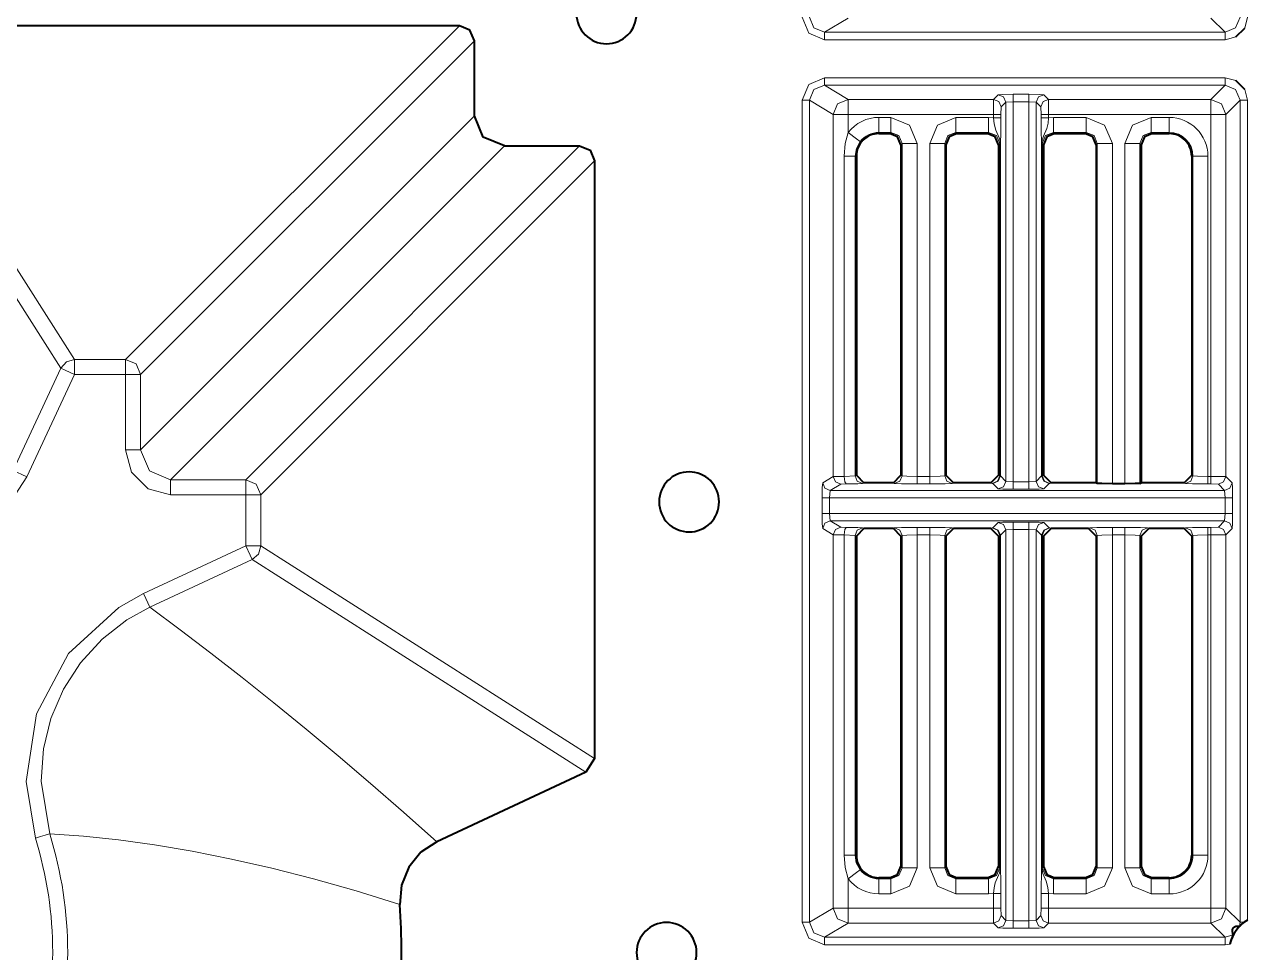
# Model space of a CAD drawing. Header units: millimetres. Extents: x 0 to 2941, y -405 to 1422.
# Drawn here: x 795.3 to 876.8, y 775.7 to 837.5 of the extents above; entities that cross this region are included whole.
import ezdxf

# ---------------------------------------------------------------- set-up
doc = ezdxf.new("R2010")
doc.units = ezdxf.units.MM
doc.layers.add('FINE', color=9, linetype='Continuous')
doc.layers.add('OUTLINE', color=7, linetype='Continuous')

msp = doc.modelspace()

# ---------------------------------------------------------------- linework, layer by layer
at = {"layer": 'FINE', "lineweight": 9}
for p, q in [((798.633, 815.165), (784.473, 837.391)), ((850.163, 837.897), (848.589, 836.954)), ((875.254, 836.954), (874.31, 837.897)), ((876.753, 837.953), (876.566, 837.226)), ((783.568, 836.815), (797.728, 814.589)), ((848.589, 836.954), (875.254, 836.954)), ((875.254, 836.454), (848.589, 836.454)), ((875.981, 836.642), (875.254, 836.454)), ((803.041, 814.167), (825.267, 836.393)), ((848.589, 833.927), (875.254, 833.927)), ((874.31, 832.484), (875.254, 833.427)), ((875.254, 833.927), (875.981, 833.739)), ((847.089, 777.702), (847.089, 832.428)), ((847.589, 832.428), (847.589, 777.702)), ((849.163, 831.484), (847.589, 832.428)), ((850.163, 832.484), (859.842, 832.484)), ((859.842, 832.484), (860.157, 832.799)), ((863.182, 832.799), (863.497, 832.484)), ((863.497, 832.484), (874.31, 832.484)), ((876.566, 833.155), (876.753, 832.428)), ((876.753, 832.428), (876.753, 777.848)), ((860.342, 831.984), (860.329, 831.484)), ((860.657, 832.299), (860.342, 831.984)), ((861.157, 832.325), (860.657, 832.299)), ((860.657, 832.299), (860.657, 807.058)), ((861.157, 807.032), (861.157, 832.325)), ((862.183, 832.325), (862.183, 807.032)), ((862.682, 807.058), (862.682, 832.299)), ((862.998, 831.984), (862.682, 832.299)), ((863.01, 831.484), (862.998, 831.984)), ((825.267, 831.388), (803.041, 809.162)), ((849.163, 807.373), (849.163, 831.484)), ((852.204, 831.288), (853.002, 831.288)), ((857.337, 831.288), (859.502, 831.288)), ((859.502, 831.288), (859.829, 831.258)), ((859.829, 831.258), (859.829, 831.484)), ((860.329, 831.484), (860.329, 831.258)), ((863.01, 831.258), (863.01, 831.484)), ((863.51, 831.484), (863.51, 831.258)), ((863.51, 831.258), (863.837, 831.288)), ((863.837, 831.288), (866.002, 831.288)), ((870.337, 831.288), (871.535, 831.288)), ((875.31, 831.484), (875.31, 807.373)), ((852.204, 830.29), (852.204, 830.208)), ((857.337, 830.29), (857.418, 830.208)), ((866.002, 830.29), (863.837, 830.29)), ((863.837, 830.29), (863.918, 830.208)), ((865.921, 830.208), (866.002, 830.29)), ((827.264, 829.391), (805.038, 807.165)), ((810.043, 807.165), (832.269, 829.391)), ((853.751, 829.541), (853.67, 829.459)), ((853.751, 807.423), (853.751, 829.541)), ((855.59, 807.386), (855.59, 829.541)), ((856.588, 829.541), (856.588, 807.423)), ((856.67, 829.459), (856.588, 829.541)), ((860.251, 829.541), (860.17, 829.459)), ((860.251, 807.423), (860.251, 829.541)), ((860.283, 807.415), (860.283, 829.541)), ((860.3, 829.541), (860.3, 807.415)), ((863.04, 807.415), (863.04, 829.541)), ((863.056, 829.541), (863.056, 807.415)), ((863.17, 829.459), (863.088, 829.541)), ((863.088, 829.541), (863.088, 807.423)), ((866.751, 829.541), (866.67, 829.459)), ((866.751, 806.924), (866.751, 829.541)), ((867.75, 829.541), (867.75, 806.899)), ((868.59, 806.899), (868.59, 829.541)), ((869.588, 829.541), (869.588, 806.924)), ((869.67, 829.459), (869.588, 829.541)), ((833.267, 828.393), (811.041, 806.167)), ((849.891, 807.385), (849.891, 828.708)), ((850.619, 828.708), (850.619, 807.421)), ((850.704, 828.708), (850.619, 828.708)), ((873.116, 828.708), (873.035, 828.708)), ((873.116, 807.423), (873.116, 828.708)), ((874.115, 828.708), (874.115, 807.386)), ((794.555, 807.785), (797.728, 814.589)), ((798.633, 815.165), (802.043, 815.165)), ((798.633, 814.167), (795.46, 807.363)), ((848.463, 806.953), (849.163, 807.373)), ((849.163, 807.373), (849.891, 807.385)), ((849.891, 807.385), (850.619, 807.421)), ((850.619, 807.421), (850.704, 807.464)), ((853.67, 807.464), (853.751, 807.423)), ((856.588, 807.423), (856.67, 807.464)), ((860.17, 807.464), (860.251, 807.423)), ((860.251, 807.423), (860.283, 807.415)), ((860.3, 807.415), (860.657, 807.058)), ((862.682, 807.058), (863.04, 807.415)), ((863.056, 807.415), (863.088, 807.423)), ((863.088, 807.423), (863.17, 807.464)), ((873.035, 807.464), (873.116, 807.423)), ((874.115, 807.386), (874.31, 807.386)), ((875.31, 807.373), (875.73, 806.953)), ((848.962, 806.453), (848.92, 805.953)), ((849.663, 806.873), (848.962, 806.453)), ((875.23, 806.453), (848.962, 806.453)), ((850.027, 806.885), (849.663, 806.873)), ((851.204, 806.964), (851.118, 806.921)), ((853.252, 806.923), (853.17, 806.964)), ((855.59, 806.886), (854.75, 806.886)), ((857.17, 806.964), (857.088, 806.923)), ((859.752, 806.923), (859.67, 806.964)), ((859.8, 806.915), (859.752, 806.923)), ((860.157, 806.558), (859.8, 806.915)), ((860.657, 807.058), (861.157, 807.032)), ((861.157, 807.032), (862.183, 807.032)), ((862.183, 806.533), (861.157, 806.533)), ((862.183, 807.032), (862.682, 807.058)), ((863.539, 806.915), (863.182, 806.558)), ((863.588, 806.923), (863.539, 806.915)), ((863.67, 806.964), (863.588, 806.923)), ((872.617, 806.923), (872.535, 806.964)), ((874.31, 806.886), (874.115, 806.886)), ((874.81, 806.873), (874.31, 806.886)), ((875.23, 806.453), (874.81, 806.873)), ((875.255, 805.953), (875.23, 806.453)), ((810.043, 806.167), (805.038, 806.167)), ((810.043, 802.757), (810.043, 806.167)), ((811.041, 806.167), (811.041, 802.757)), ((848.42, 804.927), (848.42, 805.953)), ((848.92, 805.953), (875.255, 805.953)), ((848.92, 805.953), (848.92, 804.927)), ((875.255, 804.927), (875.255, 805.953)), ((875.755, 805.953), (875.755, 804.927)), ((875.255, 804.927), (848.92, 804.927)), ((848.92, 804.927), (848.962, 804.428)), ((875.23, 804.428), (875.255, 804.927)), ((849.163, 803.508), (848.463, 803.928)), ((848.962, 804.428), (849.663, 804.007)), ((848.962, 804.428), (875.23, 804.428)), ((849.663, 804.007), (850.027, 803.996)), ((851.118, 803.96), (851.204, 803.917)), ((853.17, 803.917), (853.252, 803.958)), ((854.75, 803.995), (855.59, 803.995)), ((857.088, 803.958), (857.17, 803.917)), ((859.67, 803.917), (859.752, 803.958)), ((859.752, 803.958), (859.8, 803.966)), ((859.8, 803.966), (860.157, 804.323)), ((861.157, 804.348), (862.183, 804.348)), ((863.182, 804.323), (863.539, 803.966)), ((863.539, 803.966), (863.588, 803.958)), ((863.588, 803.958), (863.67, 803.917)), ((866.169, 803.917), (866.252, 803.958)), ((867.75, 803.995), (868.59, 803.995)), ((870.088, 803.958), (870.17, 803.917)), ((872.535, 803.917), (872.617, 803.958)), ((874.31, 803.995), (874.81, 804.008)), ((874.81, 804.008), (875.23, 804.428)), ((875.73, 803.928), (875.31, 803.508)), ((849.163, 778.647), (849.163, 803.508)), ((850.619, 803.46), (849.891, 803.496)), ((853.751, 803.458), (853.67, 803.417)), ((853.751, 781.34), (853.751, 803.458)), ((854.75, 803.495), (854.75, 781.34)), ((856.67, 803.417), (856.588, 803.458)), ((856.588, 803.458), (856.588, 781.34)), ((860.283, 803.466), (860.251, 803.458)), ((860.283, 781.34), (860.283, 803.466)), ((860.657, 803.823), (860.3, 803.466)), ((860.3, 803.466), (860.3, 781.34)), ((860.657, 803.823), (860.657, 777.831)), ((862.183, 803.849), (861.157, 803.849)), ((862.183, 803.849), (862.183, 777.806)), ((862.682, 803.823), (862.183, 803.849)), ((862.682, 777.831), (862.682, 803.823)), ((863.056, 803.466), (863.056, 781.34)), ((863.088, 803.458), (863.056, 803.466)), ((867.75, 803.495), (867.75, 781.34)), ((868.59, 803.495), (867.75, 803.495)), ((868.59, 781.34), (868.59, 803.495)), ((869.67, 803.417), (869.588, 803.458)), ((869.588, 803.458), (869.588, 781.34)), ((873.116, 803.458), (873.035, 803.417)), ((873.116, 782.172), (873.116, 803.458)), ((874.115, 803.495), (874.115, 782.172)), ((874.31, 803.495), (874.115, 803.495)), ((875.31, 803.508), (875.31, 778.647)), ((803.239, 799.584), (810.043, 802.757)), ((811.041, 802.757), (833.267, 788.597)), ((810.465, 801.852), (803.661, 798.679)), ((832.691, 787.692), (810.465, 801.852)), ((873.035, 782.172), (873.116, 782.172)), ((853.67, 781.421), (853.751, 781.34)), ((856.588, 781.34), (856.67, 781.421)), ((860.17, 781.421), (860.251, 781.34)), ((866.67, 781.421), (866.751, 781.34)), ((869.588, 781.34), (869.67, 781.421)), ((850.163, 780.595), (850.163, 778.647)), ((852.204, 780.672), (852.204, 780.591)), ((852.204, 780.591), (853.002, 780.591)), ((853.002, 780.591), (852.921, 780.672)), ((857.418, 780.672), (857.337, 780.591)), ((857.337, 780.591), (859.502, 780.591)), ((859.502, 780.591), (859.421, 780.672)), ((863.918, 780.672), (863.837, 780.591)), ((863.837, 780.591), (866.002, 780.591)), ((866.002, 780.591), (865.921, 780.672)), ((870.419, 780.672), (870.337, 780.591)), ((870.337, 780.591), (871.535, 780.591)), ((871.535, 780.591), (871.535, 780.672)), ((853.002, 779.592), (852.204, 779.592)), ((859.502, 779.592), (857.337, 779.592)), ((859.829, 779.623), (859.502, 779.592)), ((859.829, 778.647), (859.829, 779.623)), ((860.329, 779.623), (860.329, 778.647)), ((863.01, 778.647), (863.01, 779.623)), ((863.837, 779.592), (863.51, 779.623)), ((866.002, 779.592), (863.837, 779.592)), ((871.535, 779.592), (870.337, 779.592)), ((847.589, 777.702), (849.163, 778.647)), ((850.163, 778.647), (859.829, 778.647)), ((860.329, 778.647), (860.342, 778.147)), ((862.998, 778.147), (863.01, 778.647)), ((860.342, 778.147), (860.657, 777.831)), ((860.657, 777.831), (861.157, 777.806)), ((862.183, 777.806), (862.682, 777.831)), ((862.682, 777.831), (862.998, 778.147)), ((861.157, 777.806), (862.183, 777.806)), ((862.183, 777.306), (861.157, 777.306)), ((863.497, 777.647), (863.182, 777.332)), ((874.31, 777.647), (863.497, 777.647)), ((875.254, 776.703), (874.31, 777.647)), ((876.221, 777.448), (876.254, 777.703)), ((875.254, 776.203), (848.589, 776.203)), ((875.254, 776.703), (875.793, 776.861)), ((875.577, 776.239), (875.254, 776.203))]:
    msp.add_line(p, q, dxfattribs=at)
for points in [[(824.269, 837.391), (802.043, 815.165), (802.748, 814.872), (803.041, 814.167), (803.041, 809.162)], [(848.589, 836.454), (847.529, 836.892), (847.089, 837.952)], [(847.589, 837.952), (847.882, 837.246), (848.589, 836.954)], [(875.254, 836.954), (875.961, 837.246), (876.254, 837.953)], [(848.589, 836.454), (848.589, 836.802), (848.589, 836.954)], [(875.254, 836.954), (875.254, 836.802), (875.254, 836.454)], [(847.089, 832.428), (847.529, 833.488), (848.589, 833.927)], [(848.589, 833.427), (847.882, 833.135), (847.589, 832.428)], [(848.589, 833.927), (848.589, 833.578), (848.589, 833.427)], [(875.254, 833.427), (848.589, 833.427), (850.163, 832.484)], [(875.254, 833.927), (875.254, 833.578), (875.254, 833.427)], [(876.254, 832.428), (875.961, 833.135), (875.254, 833.427)], [(847.089, 832.428), (847.435, 832.428), (847.589, 832.428)], [(849.163, 831.484), (849.457, 832.19), (850.163, 832.484)], [(850.163, 832.484), (850.163, 832.182), (850.163, 831.484)], [(859.829, 831.484), (859.833, 832.182), (859.842, 832.484)], [(859.842, 832.484), (860.195, 832.337), (860.342, 831.984)], [(860.157, 832.799), (860.459, 832.817), (861.157, 832.824), (862.183, 832.824)], [(860.157, 832.799), (860.51, 832.653), (860.657, 832.299)], [(861.157, 832.824), (861.157, 832.674), (861.157, 832.325)], [(862.183, 832.824), (862.183, 832.674), (862.183, 832.325)], [(862.183, 832.824), (862.88, 832.817), (863.182, 832.799)], [(863.182, 832.799), (862.829, 832.653), (862.682, 832.299)], [(863.497, 832.484), (863.144, 832.337), (862.998, 831.984)], [(863.497, 832.484), (863.506, 832.182), (863.51, 831.484)], [(874.31, 832.484), (875.017, 832.191), (875.31, 831.484)], [(874.31, 832.484), (874.31, 832.182), (874.31, 831.484)], [(875.31, 778.647), (876.254, 777.703), (876.254, 832.428), (875.31, 831.484)], [(876.254, 832.428), (876.404, 832.428), (876.753, 832.428)], [(862.682, 832.299), (862.183, 832.325), (861.157, 832.325)], [(850.163, 831.484), (849.471, 831.484), (849.163, 831.484)], [(859.829, 831.484), (850.163, 831.484), (850.163, 830.286)], [(852.204, 831.288), (852.204, 830.6), (852.204, 830.29)], [(853.002, 831.288), (853.002, 830.6), (853.002, 830.29)], [(853.002, 831.288), (854.238, 830.777), (854.75, 829.541)], [(855.59, 829.541), (856.101, 830.777), (857.337, 831.288)], [(857.337, 831.288), (857.337, 830.6), (857.337, 830.29)], [(859.502, 831.288), (859.502, 830.6), (859.502, 830.29)], [(859.829, 831.484), (860.178, 831.484), (860.329, 831.484)], [(859.829, 831.258), (860.178, 831.258), (860.329, 831.258)], [(860.251, 829.541), (860.262, 829.541), (860.283, 829.541), (860.281, 829.611), (860.272, 829.698), (860.212, 829.937), (859.99, 830.438), (859.879, 830.851), (859.829, 831.258)], [(860.329, 831.258), (860.326, 830.666), (860.317, 830.118), (860.304, 829.71), (860.3, 829.602), (860.3, 829.568), (860.3, 829.541)], [(863.51, 831.484), (863.161, 831.484), (863.01, 831.484)], [(863.51, 831.258), (863.161, 831.258), (863.01, 831.258)], [(863.04, 829.541), (863.04, 829.553), (863.039, 829.581), (863.038, 829.64), (863.036, 829.689), (863.034, 829.763), (863.02, 830.257), (863.013, 830.728), (863.01, 831.258)], [(863.51, 831.258), (863.467, 830.894), (863.389, 830.551), (863.165, 830.033), (863.113, 829.896), (863.084, 829.789), (863.061, 829.644), (863.057, 829.573), (863.056, 829.541)], [(874.31, 807.386), (874.31, 831.484), (863.51, 831.484)], [(863.837, 830.29), (863.837, 830.6), (863.837, 831.288)], [(866.002, 830.29), (866.002, 830.6), (866.002, 831.288)], [(866.002, 831.288), (867.238, 830.777), (867.75, 829.541)], [(868.59, 829.541), (869.101, 830.777), (870.337, 831.288)], [(870.337, 830.29), (870.337, 830.6), (870.337, 831.288)], [(871.535, 830.29), (871.535, 830.6), (871.535, 831.288)], [(875.31, 831.484), (875.008, 831.484), (874.31, 831.484)], [(849.891, 828.708), (849.962, 829.545), (850.163, 830.286)], [(850.163, 830.286), (850.707, 829.865), (850.953, 829.675)], [(852.921, 830.208), (853.002, 830.29), (852.204, 830.29)], [(853.751, 829.541), (853.533, 830.072), (853.002, 830.29)], [(857.337, 830.29), (856.806, 830.072), (856.588, 829.541)], [(859.421, 830.208), (859.502, 830.29), (857.337, 830.29)], [(860.251, 829.541), (860.033, 830.072), (859.502, 830.29)], [(863.837, 830.29), (863.306, 830.072), (863.088, 829.541)], [(866.751, 829.541), (866.533, 830.072), (866.002, 830.29)], [(870.337, 830.29), (869.806, 830.072), (869.588, 829.541)], [(871.535, 830.208), (871.535, 830.29), (870.337, 830.29), (870.419, 830.208)], [(850.953, 829.675), (850.706, 829.221), (850.619, 828.708)], [(854.75, 829.541), (854.061, 829.541), (853.751, 829.541)], [(854.75, 829.541), (854.75, 807.386), (855.59, 807.386)], [(855.59, 829.541), (856.278, 829.541), (856.588, 829.541)], [(860.283, 829.541), (860.295, 829.541), (860.3, 829.541)], [(863.056, 829.541), (863.044, 829.541), (863.04, 829.541)], [(863.056, 829.541), (863.077, 829.541), (863.088, 829.541)], [(866.751, 829.541), (867.061, 829.541), (867.75, 829.541)], [(869.588, 829.541), (869.278, 829.541), (868.59, 829.541)], [(850.619, 828.708), (850.401, 828.708), (849.891, 828.708)], [(873.116, 828.708), (873.426, 828.708), (874.115, 828.708)], [(797.728, 814.589), (798.097, 815.008), (798.633, 815.165)], [(798.633, 814.167), (798.011, 814.457), (797.728, 814.589)], [(798.633, 814.167), (798.633, 814.853), (798.633, 815.165)], [(802.043, 814.167), (802.043, 814.853), (802.043, 815.165)], [(802.043, 809.162), (802.043, 814.167), (798.633, 814.167)], [(803.041, 814.167), (802.729, 814.167), (802.043, 814.167)], [(805.038, 806.167), (803.54, 806.567), (802.444, 807.663), (802.043, 809.162)], [(803.041, 809.162), (802.729, 809.162), (802.043, 809.162)], [(803.041, 809.162), (803.624, 807.748), (805.038, 807.165)], [(795.46, 807.363), (793.363, 804.151), (791.744, 802.59), (789.832, 801.287), (787.788, 800.351), (785.554, 799.754), (783.316, 799.547), (781.01, 799.724), (779.174, 800.157)], [(795.46, 807.363), (795.125, 807.519), (794.838, 807.653), (794.638, 807.746), (794.555, 807.785)], [(805.038, 807.165), (805.038, 806.853), (805.038, 806.167)], [(805.038, 807.165), (810.043, 807.165), (810.748, 806.872), (811.041, 806.167)], [(810.043, 807.165), (810.043, 806.853), (810.043, 806.167)], [(849.163, 807.373), (849.31, 807.02), (849.663, 806.873)], [(849.891, 807.385), (849.932, 807.036), (850.027, 806.885)], [(850.619, 807.421), (850.765, 807.068), (851.118, 806.921)], [(853.252, 806.923), (853.604, 807.07), (853.751, 807.423)], [(853.751, 807.423), (854.061, 807.397), (854.75, 807.386)], [(854.75, 806.886), (854.75, 807.037), (854.75, 807.386)], [(855.59, 807.386), (856.278, 807.397), (856.588, 807.423)], [(855.59, 806.886), (855.59, 807.037), (855.59, 807.386)], [(857.088, 806.923), (856.735, 807.07), (856.588, 807.423)], [(859.752, 806.923), (860.104, 807.07), (860.251, 807.423)], [(859.8, 806.915), (860.153, 807.062), (860.3, 807.415)], [(859.8, 806.915), (860.14, 807.063), (860.283, 807.415)], [(860.283, 807.415), (860.295, 807.415), (860.3, 807.415)], [(863.539, 806.915), (863.186, 807.062), (863.04, 807.415)], [(863.04, 807.415), (863.044, 807.415), (863.056, 807.415)], [(863.539, 806.915), (863.199, 807.063), (863.056, 807.415)], [(863.588, 806.923), (863.235, 807.07), (863.088, 807.423)], [(873.116, 807.423), (872.969, 807.07), (872.617, 806.923)], [(873.116, 807.423), (873.426, 807.397), (874.115, 807.386)], [(874.115, 807.386), (874.115, 807.037), (874.115, 806.886)], [(874.31, 807.386), (874.31, 807.037), (874.31, 806.886)], [(874.31, 807.386), (875.008, 807.382), (875.31, 807.373)], [(875.31, 807.373), (875.163, 807.02), (874.81, 806.873)], [(848.42, 805.953), (848.433, 806.651), (848.463, 806.953)], [(848.463, 806.953), (848.609, 806.6), (848.962, 806.453)], [(851.118, 806.921), (850.792, 806.899), (850.027, 806.885)], [(854.75, 806.886), (853.717, 806.897), (853.252, 806.923)], [(857.088, 806.923), (856.622, 806.897), (855.59, 806.886)], [(860.157, 806.558), (860.51, 806.704), (860.657, 807.058)], [(861.157, 806.533), (860.459, 806.54), (860.157, 806.558)], [(861.157, 806.533), (861.157, 806.683), (861.157, 807.032)], [(862.183, 806.533), (862.183, 806.683), (862.183, 807.032)], [(863.182, 806.558), (862.88, 806.54), (862.183, 806.533)], [(863.182, 806.558), (862.829, 806.704), (862.682, 807.058)], [(874.115, 806.886), (873.082, 806.897), (872.617, 806.923)], [(875.73, 806.953), (875.583, 806.6), (875.23, 806.453)], [(875.73, 806.953), (875.748, 806.651), (875.755, 805.953)], [(811.041, 806.167), (810.729, 806.167), (810.043, 806.167)], [(848.42, 805.953), (848.574, 805.953), (848.92, 805.953)], [(875.755, 805.953), (875.604, 805.953), (875.255, 805.953)], [(848.42, 804.927), (848.574, 804.927), (848.92, 804.927)], [(848.463, 803.928), (848.433, 804.23), (848.42, 804.927)], [(875.755, 804.927), (875.604, 804.927), (875.255, 804.927)], [(875.755, 804.927), (875.748, 804.23), (875.73, 803.928)], [(848.463, 803.928), (848.609, 804.281), (848.962, 804.428)], [(849.163, 803.508), (849.31, 803.861), (849.663, 804.007)], [(849.891, 803.496), (849.932, 803.845), (850.027, 803.996)], [(850.027, 803.996), (850.792, 803.982), (851.118, 803.96)], [(850.619, 803.46), (850.765, 803.813), (851.118, 803.96)], [(853.252, 803.958), (853.717, 803.984), (854.75, 803.995)], [(853.252, 803.958), (853.604, 803.811), (853.751, 803.458)], [(854.75, 803.995), (854.75, 803.844), (854.75, 803.495)], [(855.59, 803.995), (855.59, 803.844), (855.59, 803.495)], [(855.59, 803.995), (856.622, 803.984), (857.088, 803.958)], [(856.588, 803.458), (856.735, 803.811), (857.088, 803.958)], [(860.251, 803.458), (860.104, 803.811), (859.752, 803.958)], [(860.3, 803.466), (860.153, 803.819), (859.8, 803.966)], [(860.283, 803.466), (860.14, 803.818), (859.8, 803.966)], [(860.157, 804.323), (860.459, 804.341), (861.157, 804.348)], [(860.657, 803.823), (860.51, 804.176), (860.157, 804.323)], [(861.157, 803.849), (861.157, 804.198), (861.157, 804.348)], [(862.183, 803.849), (862.183, 804.198), (862.183, 804.348)], [(862.183, 804.348), (862.88, 804.341), (863.182, 804.323)], [(862.682, 803.823), (862.829, 804.176), (863.182, 804.323)], [(863.04, 803.466), (863.186, 803.819), (863.539, 803.966)], [(863.056, 803.466), (863.199, 803.818), (863.539, 803.966)], [(863.088, 803.458), (863.235, 803.811), (863.588, 803.958)], [(866.252, 803.958), (866.717, 803.984), (867.75, 803.995)], [(866.252, 803.958), (866.605, 803.811), (866.751, 803.458)], [(867.75, 803.995), (867.75, 803.844), (867.75, 803.495)], [(868.59, 803.995), (868.59, 803.844), (868.59, 803.495)], [(868.59, 803.995), (869.622, 803.984), (870.088, 803.958)], [(870.088, 803.958), (869.735, 803.811), (869.588, 803.458)], [(872.617, 803.958), (873.082, 803.984), (874.115, 803.995), (874.31, 803.995)], [(872.617, 803.958), (872.969, 803.811), (873.116, 803.458)], [(874.115, 803.995), (874.115, 803.844), (874.115, 803.495)], [(874.31, 803.495), (874.31, 803.844), (874.31, 803.995)], [(875.31, 803.508), (875.163, 803.861), (874.81, 804.008)], [(875.73, 803.928), (875.583, 804.281), (875.23, 804.428)], [(849.891, 782.172), (849.891, 803.496), (849.163, 803.508)], [(850.704, 803.417), (850.619, 803.46), (850.619, 782.172), (850.704, 782.172)], [(854.75, 803.495), (854.061, 803.484), (853.751, 803.458)], [(855.59, 781.34), (855.59, 803.495), (854.75, 803.495)], [(856.588, 803.458), (856.278, 803.484), (855.59, 803.495)], [(860.251, 781.34), (860.251, 803.458), (860.17, 803.417)], [(860.3, 803.466), (860.295, 803.466), (860.283, 803.466)], [(861.157, 777.806), (861.157, 803.849), (860.657, 803.823)], [(863.04, 781.34), (863.04, 803.466), (862.682, 803.823)], [(863.056, 803.466), (863.044, 803.466), (863.04, 803.466)], [(863.17, 803.417), (863.088, 803.458), (863.088, 781.34), (863.17, 781.421)], [(863.51, 779.623), (863.51, 778.647), (874.31, 778.647), (874.31, 803.495)], [(866.751, 781.34), (866.751, 803.458), (866.67, 803.417)], [(867.75, 803.495), (867.061, 803.484), (866.751, 803.458)], [(869.588, 803.458), (869.278, 803.484), (868.59, 803.495)], [(874.115, 803.495), (873.426, 803.484), (873.116, 803.458)], [(875.31, 803.508), (875.008, 803.499), (874.31, 803.495)], [(810.465, 801.852), (810.333, 802.134), (810.043, 802.757)], [(811.041, 802.757), (810.729, 802.757), (810.043, 802.757)], [(811.041, 802.757), (810.884, 802.221), (810.465, 801.852)], [(796.033, 783.297), (795.425, 787.085), (796.112, 791.58), (798.247, 795.591), (801.589, 798.669), (803.239, 799.584)], [(803.661, 798.679), (803.622, 798.762), (803.529, 798.962), (803.395, 799.249), (803.239, 799.584)], [(803.661, 798.679), (802.132, 797.832), (800.486, 796.558), (799.036, 794.981), (797.905, 793.234), (797.059, 791.265), (796.569, 789.241), (796.422, 787.102), (796.987, 783.594)], [(803.661, 798.679), (805.678, 797.184), (807.726, 795.625), (809.806, 794.002), (811.917, 792.316), (814.059, 790.565), (816.193, 788.784), (818.358, 786.941), (820.553, 785.036), (822.777, 783.069)], [(796.987, 783.594), (796.899, 783.567), (796.689, 783.501), (796.386, 783.407), (796.033, 783.297)], [(820.308, 778.897), (817.396, 779.796), (814.554, 780.598), (811.783, 781.305), (809.087, 781.917), (806.468, 782.435), (803.974, 782.853), (801.561, 783.184), (799.231, 783.43), (796.987, 783.594)], [(850.619, 782.172), (850.401, 782.172), (849.891, 782.172)], [(850.163, 780.595), (849.959, 781.352), (849.891, 782.172)], [(874.115, 782.172), (873.426, 782.172), (873.116, 782.172)], [(850.953, 781.205), (850.707, 781.016), (850.163, 780.595)], [(853.002, 780.591), (853.533, 780.809), (853.751, 781.34)], [(854.75, 781.34), (854.238, 780.104), (853.002, 779.592)], [(854.75, 781.34), (854.061, 781.34), (853.751, 781.34)], [(855.59, 781.34), (856.278, 781.34), (856.588, 781.34)], [(857.337, 779.592), (856.101, 780.104), (855.59, 781.34)], [(856.588, 781.34), (856.806, 780.809), (857.337, 780.591)], [(859.502, 780.591), (860.033, 780.809), (860.251, 781.34)], [(859.829, 779.623), (859.872, 779.987), (859.95, 780.33), (860.175, 780.848), (860.226, 780.985), (860.255, 781.092), (860.278, 781.237), (860.283, 781.307), (860.283, 781.34)], [(860.251, 781.34), (860.262, 781.34), (860.283, 781.34)], [(860.283, 781.34), (860.295, 781.34), (860.3, 781.34)], [(860.3, 781.34), (860.3, 781.327), (860.3, 781.3), (860.301, 781.241), (860.303, 781.192), (860.305, 781.118), (860.32, 780.624), (860.326, 780.153), (860.329, 779.623)], [(863.01, 779.623), (863.013, 780.215), (863.023, 780.763), (863.036, 781.171), (863.039, 781.279), (863.039, 781.313), (863.04, 781.34)], [(863.056, 781.34), (863.044, 781.34), (863.04, 781.34)], [(863.056, 781.34), (863.077, 781.34), (863.088, 781.34)], [(863.056, 781.34), (863.058, 781.269), (863.067, 781.183), (863.127, 780.943), (863.349, 780.444), (863.46, 780.03), (863.51, 779.623)], [(863.088, 781.34), (863.306, 780.809), (863.837, 780.591)], [(866.002, 780.591), (866.533, 780.809), (866.751, 781.34)], [(867.75, 781.34), (867.238, 780.104), (866.002, 779.592)], [(866.751, 781.34), (867.061, 781.34), (867.75, 781.34)], [(868.59, 781.34), (869.278, 781.34), (869.588, 781.34)], [(870.337, 779.592), (869.101, 780.104), (868.59, 781.34)], [(869.588, 781.34), (869.806, 780.809), (870.337, 780.591)], [(852.204, 780.591), (852.204, 780.281), (852.204, 779.592)], [(853.002, 780.591), (853.002, 780.281), (853.002, 779.592)], [(857.337, 780.591), (857.337, 780.281), (857.337, 779.592)], [(859.502, 780.591), (859.502, 780.281), (859.502, 779.592)], [(863.837, 779.592), (863.837, 780.281), (863.837, 780.591)], [(866.002, 779.592), (866.002, 780.281), (866.002, 780.591)], [(870.337, 779.592), (870.337, 780.281), (870.337, 780.591)], [(871.535, 779.592), (871.535, 780.281), (871.535, 780.591)], [(859.829, 779.623), (860.178, 779.623), (860.329, 779.623)], [(863.51, 779.623), (863.161, 779.623), (863.01, 779.623)], [(850.163, 777.647), (849.457, 777.94), (849.163, 778.647)], [(850.163, 778.647), (849.471, 778.647), (849.163, 778.647)], [(850.163, 778.647), (850.163, 777.949), (850.163, 777.647)], [(859.829, 778.647), (860.178, 778.647), (860.329, 778.647)], [(859.842, 777.647), (859.833, 777.949), (859.829, 778.647)], [(863.51, 778.647), (863.161, 778.647), (863.01, 778.647)], [(863.51, 778.647), (863.506, 777.949), (863.497, 777.647)], [(875.31, 778.647), (875.017, 777.94), (874.31, 777.647)], [(874.31, 778.647), (874.31, 777.949), (874.31, 777.647)], [(875.31, 778.647), (875.008, 778.647), (874.31, 778.647)], [(859.842, 777.647), (860.195, 777.793), (860.342, 778.147)], [(860.157, 777.332), (860.51, 777.478), (860.657, 777.831)], [(863.182, 777.332), (862.829, 777.478), (862.682, 777.831)], [(863.497, 777.647), (863.144, 777.793), (862.998, 778.147)], [(847.089, 777.702), (847.435, 777.702), (847.589, 777.702)], [(848.589, 776.203), (847.529, 776.642), (847.089, 777.702)], [(847.589, 777.702), (847.882, 776.996), (848.589, 776.703)], [(860.157, 777.332), (859.842, 777.647), (850.163, 777.647), (848.589, 776.703), (875.254, 776.703)], [(861.157, 777.306), (860.459, 777.313), (860.157, 777.332)], [(861.157, 777.306), (861.157, 777.457), (861.157, 777.806)], [(862.183, 777.306), (862.183, 777.457), (862.183, 777.806)], [(863.182, 777.332), (862.88, 777.313), (862.183, 777.306)], [(876.254, 777.703), (876.332, 777.703), (876.531, 777.703)], [(848.589, 776.703), (848.589, 776.552), (848.589, 776.203)], [(875.254, 776.703), (875.254, 776.552), (875.254, 776.203)]]:
    msp.add_lwpolyline(points, dxfattribs=at)
for points in [[(852.204, 831.288, 0.232236), (850.163, 830.286)], [(874.115, 828.708, 0.414204), (871.535, 831.288)], [(852.204, 830.29, 0.232235), (850.953, 829.676)], [(873.116, 828.708, 0.414182), (871.535, 830.29)], [(796.987, 767.787, 0.151867), (796.987, 783.594)], [(796.033, 768.083, 0.15187), (796.033, 783.297)], [(850.619, 782.172), (850.702, 781.669), (850.953, 781.205, 0.232253), (852.204, 780.591)], [(871.535, 780.591, 0.414214), (873.116, 782.172)], [(871.535, 779.592, 0.414223), (874.115, 782.172)], [(850.163, 780.595, 0.23223), (852.204, 779.592)]]:
    msp.add_lwpolyline(points, format="xyb", dxfattribs=at)
at = {"layer": 'OUTLINE', "lineweight": 40}
for p, q in [((824.269, 837.391), (784.473, 837.391)), ((875.981, 836.642), (876.566, 837.226)), ((825.267, 831.388), (825.267, 836.393)), ((876.566, 833.155), (875.981, 833.739)), ((852.204, 830.208), (852.921, 830.208)), ((857.418, 830.208), (859.421, 830.208)), ((863.918, 830.208), (865.921, 830.208)), ((870.419, 830.208), (871.535, 830.208)), ((827.264, 829.391), (832.269, 829.391)), ((853.67, 829.459), (853.67, 807.464)), ((856.67, 829.459), (856.67, 807.464)), ((860.17, 829.459), (860.17, 807.464)), ((863.17, 829.459), (863.17, 807.464)), ((866.67, 829.459), (866.67, 806.964)), ((869.67, 829.459), (869.67, 806.964)), ((833.267, 828.393), (833.267, 788.597)), ((850.704, 828.708), (850.704, 807.464)), ((873.035, 828.708), (873.035, 807.464)), ((850.704, 807.464), (851.204, 806.964)), ((853.17, 806.964), (853.67, 807.464)), ((856.67, 807.464), (857.17, 806.964)), ((859.67, 806.964), (860.17, 807.464)), ((863.17, 807.464), (863.67, 806.964)), ((872.535, 806.964), (873.035, 807.464)), ((853.17, 806.964), (851.204, 806.964)), ((859.67, 806.964), (857.17, 806.964)), ((866.67, 806.964), (863.67, 806.964)), ((866.751, 806.924), (866.67, 806.964)), ((868.59, 806.899), (867.75, 806.899)), ((869.588, 806.924), (869.67, 806.964)), ((872.535, 806.964), (869.67, 806.964)), ((851.204, 803.917), (850.704, 803.417)), ((853.17, 803.917), (851.204, 803.917)), ((853.67, 803.417), (853.17, 803.917)), ((857.17, 803.917), (856.67, 803.417)), ((859.67, 803.917), (857.17, 803.917)), ((860.17, 803.417), (859.67, 803.917)), ((863.67, 803.917), (863.17, 803.417)), ((866.169, 803.917), (863.67, 803.917)), ((866.67, 803.417), (866.169, 803.917)), ((870.17, 803.917), (869.67, 803.417)), ((872.535, 803.917), (870.17, 803.917)), ((873.035, 803.417), (872.535, 803.917)), ((850.704, 803.417), (850.704, 782.172)), ((853.67, 803.417), (853.67, 781.421)), ((856.67, 803.417), (856.67, 781.421)), ((860.17, 803.417), (860.17, 781.421)), ((863.17, 803.417), (863.17, 781.421)), ((866.67, 803.417), (866.67, 781.421)), ((869.67, 803.417), (869.67, 781.421)), ((873.035, 803.417), (873.035, 782.172)), ((833.267, 788.597), (832.691, 787.692)), ((832.691, 787.692), (822.777, 783.069)), ((852.921, 780.672), (852.204, 780.672)), ((859.421, 780.672), (857.418, 780.672)), ((865.921, 780.672), (863.918, 780.672)), ((871.535, 780.672), (870.419, 780.672)), ((876.753, 777.848), (876.531, 777.703))]:
    msp.add_line(p, q, dxfattribs=at)
for points in [[(832.067, 838.191, 0.414201), (834.067, 836.19, 0.414226), (836.067, 838.191, 0.414226), (834.067, 840.19, 0.414201)], [(841.566, 805.691, 0.414226), (839.567, 807.69, 0.414201), (837.567, 805.691, 0.414201), (839.567, 803.69, 0.414226)], [(840.067, 775.69, 0.414226), (838.067, 777.69, 0.414201), (836.067, 775.69, 0.414201), (838.067, 773.69, 0.414226)]]:
    msp.add_lwpolyline(points, format="xyb", close=True, dxfattribs=at)
for points in [[(825.267, 836.393), (824.975, 837.099), (824.269, 837.391)], [(827.264, 829.391), (825.852, 829.976), (825.267, 831.388)], [(853.67, 829.459), (853.45, 829.989), (852.921, 830.208)], [(857.418, 830.208), (856.889, 829.989), (856.67, 829.459)], [(860.17, 829.459), (859.95, 829.989), (859.421, 830.208)], [(863.918, 830.208), (863.389, 829.989), (863.17, 829.459)], [(866.67, 829.459), (866.45, 829.989), (865.921, 830.208)], [(870.419, 830.208), (869.889, 829.989), (869.67, 829.459)], [(832.269, 829.391), (832.975, 829.099), (833.267, 828.393)], [(867.75, 806.899), (867.061, 806.906), (866.751, 806.924)], [(869.588, 806.924), (869.278, 806.906), (868.59, 806.899)], [(822.777, 783.069), (821.707, 782.364), (820.899, 781.369), (820.412, 780.179), (820.308, 778.897)], [(852.921, 780.672), (853.45, 780.892), (853.67, 781.421)], [(856.67, 781.421), (856.889, 780.892), (857.418, 780.672)], [(859.421, 780.672), (859.95, 780.892), (860.17, 781.421)], [(863.17, 781.421), (863.389, 780.892), (863.918, 780.672)], [(865.921, 780.672), (866.45, 780.892), (866.67, 781.421)], [(869.67, 781.421), (869.889, 780.892), (870.419, 780.672)], [(875.793, 776.861), (875.774, 776.935), (875.752, 777.105), (875.762, 777.216), (875.797, 777.311), (875.807, 777.326), (875.811, 777.333), (875.813, 777.336), (875.815, 777.338), (875.817, 777.34), (875.818, 777.342), (875.82, 777.345), (875.823, 777.349), (875.831, 777.358), (875.849, 777.376), (875.888, 777.406), (875.985, 777.445), (876.22, 777.448)], [(876.531, 777.703), (876.36, 777.569), (876.269, 777.489), (876.232, 777.456), (876.221, 777.448)], [(875.793, 776.861), (875.786, 776.842), (875.757, 776.777), (875.689, 776.611), (875.617, 776.392), (875.577, 776.239)]]:
    msp.add_lwpolyline(points, dxfattribs=at)
for points in [[(852.204, 830.208, 0.414214), (850.704, 828.708)], [(873.035, 828.708, 0.414214), (871.535, 830.208)], [(850.704, 782.172, 0.414214), (852.204, 780.672)], [(871.535, 780.672, 0.414214), (873.035, 782.172)], [(820.308, 772.484, 0.032838), (820.308, 778.897)], [(876.753, 777.848, 0.207912), (875.578, 776.239)]]:
    msp.add_lwpolyline(points, format="xyb", dxfattribs=at)

doc.saveas('drawing.dxf')
